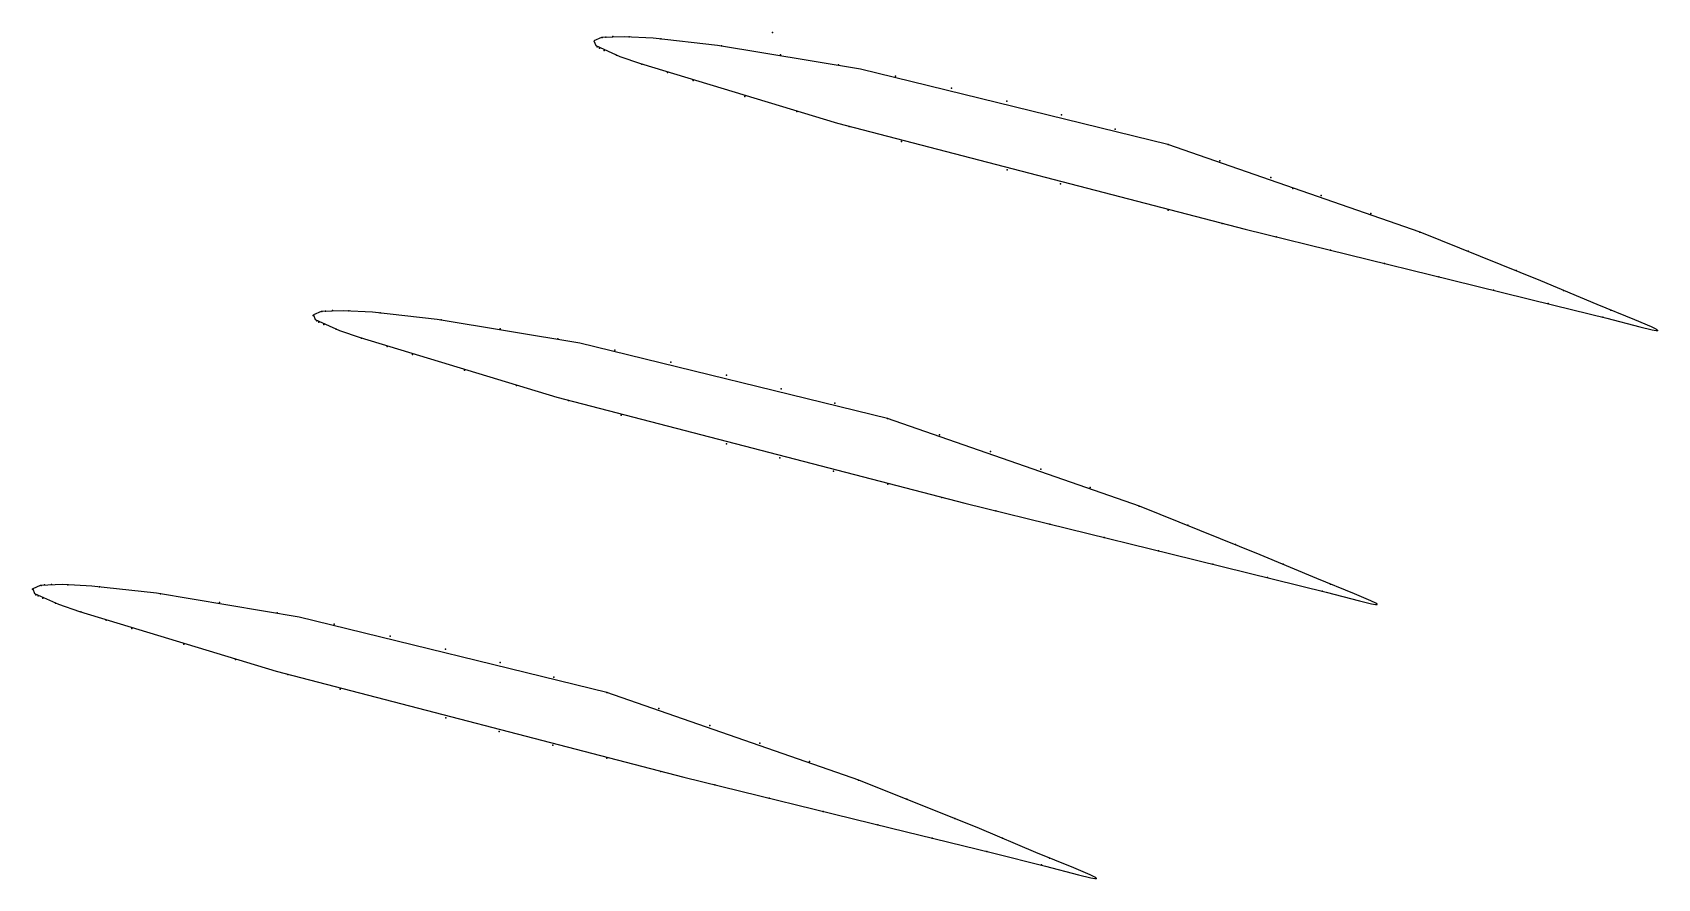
# Paper-space layout '_Trimetric' of a CAD drawing. Header units: millimetres. Extents: x 0 to 135, y -24 to 46.
import ezdxf

# ---------------------------------------------------------------- set-up
doc = ezdxf.new("R2010")
doc.units = ezdxf.units.MM
doc.header["$PDSIZE"] = -1

psp = doc.layouts.new('_Trimetric')

# ---------------------------------------------------------------- linework, layer by layer
at = {"color": 7, "linetype": 'Continuous', "flags": 128}
for points in [[(135.12, 21.51), (135.12, 21.53), (135.1, 21.55), (135.01, 21.61), (134.62, 21.81), (133.25, 22.39), (130.11, 23.67), (125.41, 25.65), (115.39, 29.68), (94.42, 36.98), (68.84, 43.24), (56.97, 45.22), (51.6, 45.81), (49.2, 45.94), (47.31, 45.86), (46.69, 45.59), (46.84, 45.2), (48.84, 44.3), (50.57, 43.7), (66.94, 38.74), (100.84, 29.93), (117.98, 25.72), (126.51, 23.63), (130.91, 22.54), (133.66, 21.81), (134.67, 21.57), (135.01, 21.51), (135.09, 21.5), (135.12, 21.51)], [(111.8, -1.27), (111.8, -1.25), (111.78, -1.22), (111.69, -1.17), (111.3, -0.97), (109.93, -0.39), (106.79, 0.89), (102.09, 2.87), (92.06, 6.9), (71.1, 14.2), (45.51, 20.46), (33.65, 22.44), (28.27, 23.03), (25.87, 23.16), (23.99, 23.08), (23.37, 22.81), (23.51, 22.42), (25.52, 21.52), (27.25, 20.92), (43.61, 15.96), (77.52, 7.15), (94.65, 2.95), (103.19, 0.85), (107.58, -0.24), (110.34, -0.97), (111.35, -1.21), (111.68, -1.27), (111.77, -1.27), (111.8, -1.27)], [(88.45, -24.04), (88.45, -24.02), (88.43, -24), (88.34, -23.94), (87.95, -23.75), (86.58, -23.16), (83.44, -21.88), (78.74, -19.9), (68.72, -15.87), (47.75, -8.57), (22.17, -2.31), (10.3, -0.33), (4.93, 0.26), (2.53, 0.39), (0.64, 0.31), (0.03, 0.04), (0.17, -0.35), (2.17, -1.25), (3.9, -1.85), (20.27, -6.81), (54.17, -15.62), (71.31, -19.83), (79.84, -21.92), (84.24, -23.01), (86.99, -23.74), (88, -23.98), (88.34, -24.04), (88.42, -24.05), (88.45, -24.04)]]:
    psp.add_lwpolyline(points, dxfattribs=at)
at = {"color": 7, "linetype": 'Continuous'}
for p in [(48.26, 45.95), (61.53, 46.29), (61.53, 46.29), (46.96, 45.11), (47.14, 44.99), (47.38, 45.87), (47.54, 44.8), (47.68, 45.91), (49.62, 45.93), (52.25, 45.75), (57.3, 45.18), (48.57, 44.4), (50.68, 43.66), (62.21, 44.44), (67.02, 43.59), (52.8, 42.97), (54.94, 42.29), (71.75, 42.66), (59.24, 40.98), (76.42, 41.65), (81.02, 40.58), (63.56, 39.71), (85.56, 39.45), (67.9, 38.46), (90.03, 38.25), (72.26, 37.24), (94.43, 36.98), (98.74, 35.63), (81.04, 34.86), (102.98, 34.22), (85.47, 33.71), (104.8, 33.33), (107.16, 32.75), (94.43, 31.51), (111.29, 31.24), (98.92, 30.4), (103.42, 29.3), (115.36, 29.69), (107.92, 28.19), (112.43, 27.08), (119.38, 28.1), (116.95, 25.97), (123.37, 26.49), (121.48, 24.86), (127.32, 24.85), (24.06, 23.09), (24.36, 23.13), (24.94, 23.17), (26.3, 23.15), (28.92, 22.98), (126.02, 23.75), (131.24, 23.2), (23.35, 22.77), (23.35, 22.77), (23.63, 22.33), (23.82, 22.21), (24.22, 22.02), (33.97, 22.4), (38.88, 21.66), (130.57, 22.63), (25.25, 21.62), (27.35, 20.88), (43.69, 20.81), (135.12, 21.51), (29.48, 20.19), (31.61, 19.51), (48.43, 19.88), (35.91, 18.21), (53.09, 18.87), (57.7, 17.8), (40.24, 16.93), (62.24, 16.67), (44.58, 15.69), (66.71, 15.47), (48.94, 14.46), (71.1, 14.2), (75.42, 12.85), (57.72, 12.08), (62.15, 10.93), (79.66, 11.44), (66.61, 9.82), (83.84, 9.98), (71.11, 8.73), (87.96, 8.46), (75.6, 7.63), (92.03, 6.91), (80.1, 6.52), (84.6, 5.41), (89.11, 4.31), (96.06, 5.33), (93.63, 3.2), (100.04, 3.71), (98.16, 2.08), (104, 2.08), (0, 0), (0, 0), (0.71, 0.32), (1.01, 0.36), (1.59, 0.39), (2.95, 0.37), (5.58, 0.2), (102.7, 0.97), (107.92, 0.42), (0.29, -0.45), (0.48, -0.56), (0.87, -0.75), (1.9, -1.15), (10.63, -0.37), (15.54, -1.11), (107.25, -0.15), (4.01, -1.89), (6.13, -2.58), (20.35, -1.96), (8.27, -3.26), (25.08, -2.89), (29.75, -3.9), (12.57, -4.57), (34.35, -4.97), (16.89, -5.84), (38.89, -6.1), (21.23, -7.09), (43.36, -7.3), (25.59, -8.31), (47.76, -8.57), (34.37, -10.69), (52.07, -9.92), (38.8, -11.84), (56.32, -11.33), (43.27, -12.96), (60.49, -12.8), (47.77, -14.04), (64.62, -14.31), (52.25, -15.15), (68.69, -15.86), (56.75, -16.25), (61.25, -17.36), (72.71, -17.45), (65.76, -18.47), (70.28, -19.58), (76.7, -19.06), (74.81, -20.69), (80.65, -20.7), (79.35, -21.8), (83.9, -22.92), (84.57, -22.35), (88.45, -24.04)]:
    psp.add_point(p, dxfattribs=at)

doc.saveas('drawing.dxf')
